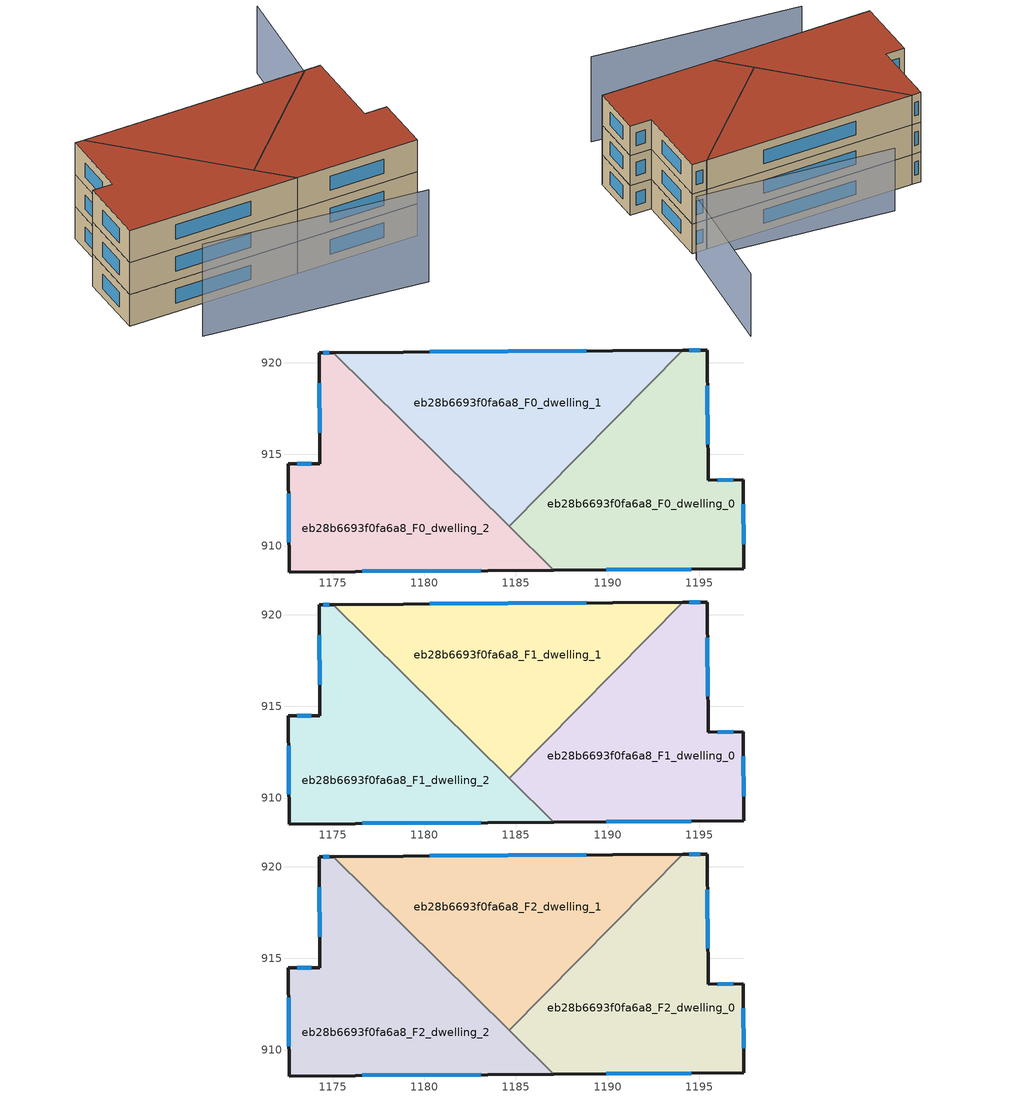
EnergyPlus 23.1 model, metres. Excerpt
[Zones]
eb28b6693f0fa6a8_F0_dwelling_0
 floor ground (EU_floor_Construction): 1195.44,920.71 1195.49,913.6 1197.4,913.61 1197.44,908.76 1187.07,908.69 1184.63,911.09 1194.1,920.7 z0
 wall outside (EU_wall_Construction): 1187.07,908.69 1197.44,908.76 1197.4,913.61 1195.49,913.6 1195.44,920.71 1194.1,920.7 z0:3
 wall to eb28b6693f0fa6a8_F0_dwelling_2 (EU_wall_Construction): 1184.63,911.09 1187.07,908.69 z0:3
 wall to eb28b6693f0fa6a8_F0_dwelling_1 (EU_wall_Construction): 1194.1,920.7 1184.63,911.09 z0:3
 window (EU_Window_Construction): 1196.87,913.61 1196.02,913.6 / 1197.43,910.1 1197.41,912.27 / 1189.93,908.71 1194.57,908.74 / 1195.07,920.7 1194.47,920.7 / 1195.48,915.56 1195.46,918.74 z0.83:2.17
eb28b6693f0fa6a8_F0_dwelling_1
 floor ground (EU_floor_Construction): 1194.1,920.7 1184.63,911.09 1175.03,920.56 z0
 wall outside (EU_wall_Construction): 1194.1,920.7 1175.03,920.56 z0:3
 wall to eb28b6693f0fa6a8_F0_dwelling_2 (EU_wall_Construction): 1175.03,920.56 1184.63,911.09 z0:3
 window (EU_Window_Construction): 1188.83,920.66 1180.29,920.6 z0.83:2.17
eb28b6693f0fa6a8_F0_dwelling_2
 floor ground (EU_floor_Construction): 1187.07,908.69 1172.61,908.58 1172.57,914.49 1174.3,914.5 1174.25,920.55 1175.03,920.56 z0
 wall outside (EU_wall_Construction): 1175.03,920.56 1174.25,920.55 1174.3,914.5 1172.57,914.49 1172.61,908.58 1187.07,908.69 z0:3
 window (EU_Window_Construction): 1174.26,918.88 1174.28,916.18 / 1174.81,920.56 1174.47,920.55 / 1176.6,908.61 1183.08,908.66 / 1172.58,912.86 1172.6,910.21 / 1173.82,914.5 1173.05,914.5 z0.83:2.17
eb28b6693f0fa6a8_F1_dwelling_0
 floor to eb28b6693f0fa6a8_F0_dwelling_0 (EU_floor_Construction): 1195.44,920.71 1195.49,913.6 1197.4,913.61 1197.44,908.76 1187.07,908.69 1184.63,911.09 1194.1,920.7 z3
 wall outside (EU_wall_Construction): 1187.07,908.69 1197.44,908.76 1197.4,913.61 1195.49,913.6 1195.44,920.71 1194.1,920.7 z3:6
 wall to eb28b6693f0fa6a8_F1_dwelling_2 (EU_wall_Construction): 1184.63,911.09 1187.07,908.69 z3:6
 wall to eb28b6693f0fa6a8_F1_dwelling_1 (EU_wall_Construction): 1194.1,920.7 1184.63,911.09 z3:6
 window (EU_Window_Construction): 1196.87,913.61 1196.02,913.6 / 1197.43,910.1 1197.41,912.27 / 1189.93,908.71 1194.57,908.74 / 1195.07,920.7 1194.47,920.7 / 1195.48,915.56 1195.46,918.74 z3.83:5.17
eb28b6693f0fa6a8_F1_dwelling_1
 floor to eb28b6693f0fa6a8_F0_dwelling_1 (EU_floor_Construction): 1194.1,920.7 1184.63,911.09 1175.02,920.56 z3
 wall outside (EU_wall_Construction): 1194.1,920.7 1175.03,920.56 z3:6
 wall to eb28b6693f0fa6a8_F1_dwelling_2 (EU_wall_Construction): 1175.03,920.56 1184.63,911.09 z3:6
 window (EU_Window_Construction): 1188.83,920.66 1180.29,920.6 z3.83:5.17
eb28b6693f0fa6a8_F1_dwelling_2
 floor to eb28b6693f0fa6a8_F0_dwelling_2 (EU_floor_Construction): 1187.07,908.69 1172.61,908.58 1172.57,914.49 1174.3,914.5 1174.25,920.55 1175.02,920.56 z3
 wall outside (EU_wall_Construction): 1175.03,920.56 1174.25,920.55 1174.3,914.5 1172.57,914.49 1172.61,908.58 1187.07,908.69 z3:6
 window (EU_Window_Construction): 1174.26,918.88 1174.28,916.18 / 1174.81,920.56 1174.47,920.55 / 1176.6,908.61 1183.08,908.66 / 1172.58,912.86 1172.6,910.21 / 1173.82,914.5 1173.05,914.5 z3.83:5.17
eb28b6693f0fa6a8_F2_dwelling_0
 floor to eb28b6693f0fa6a8_F1_dwelling_0 (EU_floor_Construction): 1195.44,920.71 1195.49,913.6 1197.4,913.61 1197.44,908.76 1187.07,908.69 1184.63,911.09 1194.1,920.7 z6
 wall outside (EU_wall_Construction): 1187.07,908.69 1197.44,908.76 1197.4,913.61 1195.49,913.6 1195.44,920.71 1194.1,920.7 z6:9
 wall to eb28b6693f0fa6a8_F2_dwelling_2 (EU_wall_Construction): 1184.63,911.09 1187.07,908.69 z6:9
 wall to eb28b6693f0fa6a8_F2_dwelling_1 (EU_wall_Construction): 1194.1,920.7 1184.63,911.09 z6:9
 window (EU_Window_Construction): 1196.87,913.61 1196.02,913.6 / 1197.43,910.1 1197.41,912.27 / 1189.93,908.71 1194.57,908.74 / 1195.07,920.7 1194.47,920.7 / 1195.48,915.56 1195.46,918.74 z6.83:8.17
 roof outside (EU_roof_Construction): 1197.44,908.76 1197.4,913.61 1195.49,913.6 1195.44,920.71 1194.1,920.7 1184.63,911.09 1187.07,908.69 z9
eb28b6693f0fa6a8_F2_dwelling_1
 floor to eb28b6693f0fa6a8_F1_dwelling_1 (EU_floor_Construction): 1194.1,920.7 1184.63,911.09 1175.02,920.56 z6
 wall outside (EU_wall_Construction): 1194.1,920.7 1175.03,920.56 z6:9
 wall to eb28b6693f0fa6a8_F2_dwelling_2 (EU_wall_Construction): 1175.03,920.56 1184.63,911.09 z6:9
 window (EU_Window_Construction): 1188.83,920.66 1180.29,920.6 z6.83:8.17
 roof outside (EU_roof_Construction): 1184.63,911.09 1194.1,920.7 1175.03,920.56 z9
eb28b6693f0fa6a8_F2_dwelling_2
 floor to eb28b6693f0fa6a8_F1_dwelling_2 (EU_floor_Construction): 1187.07,908.69 1172.61,908.58 1172.57,914.49 1174.3,914.5 1174.25,920.55 1175.02,920.56 z6
 wall outside (EU_wall_Construction): 1175.03,920.56 1174.25,920.55 1174.3,914.5 1172.57,914.49 1172.61,908.58 1187.07,908.69 z6:9
 window (EU_Window_Construction): 1174.26,918.88 1174.28,916.18 / 1174.81,920.56 1174.47,920.55 / 1176.6,908.61 1183.08,908.66 / 1172.58,912.86 1172.6,910.21 / 1173.82,914.5 1173.05,914.5 z6.83:8.17
 roof outside (EU_roof_Construction): 1187.07,908.69 1175.03,920.56 1174.25,920.55 1174.3,914.5 1172.57,914.49 1172.61,908.58 z9
shading: 1176.96,904.88 1195.45,903.08 z0:8.6; 1196.55,933.05 1195.5,921.55 / 1195.5,921.55 1178.02,923.14 z0:6.3
[Building]
EU S2 Campaign: North Axis=0; Terrain=City; Solar Distribution=FullExterior
[Site:Location]
Cape.Town.Intl.AP: Latitude=-33.965; Longitude=18.602; Time Zone=2; Elevation=46
[SizingPeriod:WeatherFileDays]
AnnualSizingPeriod: Begin Month=1; Begin Day of Month=1; End Month=12; End Day of Month=31; Day of Week for Start Day=Monday; Use Weather File Daylight Saving Period=No; Use Weather File Rain and Snow Indicators=No
[MATERIAL]
EU_InternalMass_Material: Roughness=MediumRough; Thickness=0.1; Conductivity=1; Density=1800; Specific Heat=900; Thermal Absorptance=0.9; Solar Absorptance=0.7; Visible Absorptance=0.7
[MATERIAL:NOMASS] Roughness=MediumRough; Thermal Absorptance=0.9; Solar Absorptance=0.7; Visible Absorptance=0.7
Name | Thermal Resistance
EU_wall_NoMass | 0.442504
EU_roof_NoMass | 3.89789
EU_floor_NoMass | 1.88143
[WINDOWMATERIAL:SIMPLEGLAZINGSYSTEM]
EU_Window_SimpleGlazing: UFactor=5.07782; Solar Heat Gain Coefficient=0.85; Visible Transmittance=0.85
[CONSTRUCTION]
EU_wall_Construction: EU_wall_NoMass
EU_roof_Construction: EU_roof_NoMass
EU_floor_Construction: EU_floor_NoMass
EU_Window_Construction: EU_Window_SimpleGlazing
EU_InternalMass_Construction: EU_InternalMass_Material
[ZONE] Type=1; Multiplier=1; Ceiling Height=autocalculate; Floor Area=autocalculate; Part of Total Floor Area=Yes
Name | Volume
eb28b6693f0fa6a8_F0_dwelling_0; eb28b6693f0fa6a8_F1_dwelling_0; eb28b6693f0fa6a8_F2_dwelling_0 | 272.822
eb28b6693f0fa6a8_F0_dwelling_1; eb28b6693f0fa6a8_F1_dwelling_1; eb28b6693f0fa6a8_F2_dwelling_1 | 272.849
eb28b6693f0fa6a8_F0_dwelling_2; eb28b6693f0fa6a8_F1_dwelling_2; eb28b6693f0fa6a8_F2_dwelling_2 | 272.829
[INTERNALMASS] Construction=EU_InternalMass_Construction
Name | Zone or ZoneList | Surface Area
eb28b6693f0fa6a8_F0_dwelling_0_EU_InternalMass | eb28b6693f0fa6a8_F0_dwelling_0 | 90.9406
eb28b6693f0fa6a8_F0_dwelling_1_EU_InternalMass | eb28b6693f0fa6a8_F0_dwelling_1 | 90.9436
eb28b6693f0fa6a8_F0_dwelling_2_EU_InternalMass | eb28b6693f0fa6a8_F0_dwelling_2 | 90.9428
eb28b6693f0fa6a8_F1_dwelling_0_EU_InternalMass | eb28b6693f0fa6a8_F1_dwelling_0 | 90.9406
eb28b6693f0fa6a8_F1_dwelling_1_EU_InternalMass | eb28b6693f0fa6a8_F1_dwelling_1 | 90.9436
eb28b6693f0fa6a8_F1_dwelling_2_EU_InternalMass | eb28b6693f0fa6a8_F1_dwelling_2 | 90.9428
eb28b6693f0fa6a8_F2_dwelling_0_EU_InternalMass | eb28b6693f0fa6a8_F2_dwelling_0 | 90.9406
eb28b6693f0fa6a8_F2_dwelling_1_EU_InternalMass | eb28b6693f0fa6a8_F2_dwelling_1 | 90.9436
eb28b6693f0fa6a8_F2_dwelling_2_EU_InternalMass | eb28b6693f0fa6a8_F2_dwelling_2 | 90.9428
[OTHEREQUIPMENT] Fuel Type=Electricity; Design Level Calculation Method=Watts/Area; Power per Zone Floor Area=1; Fraction Latent=0; Fraction Radiant=0; Fraction Lost=0; Carbon Dioxide Generation Rate=0; EndUse Subcategory=EU_Step8_InternalGains
Name | Zone or ZoneList or Space or SpaceList | Schedule
EU_Step8_InternalGain_eb28b6693f0fa6a8_F0_dwelling_0_f000 | eb28b6693f0fa6a8_F0_dwelling_0 | EU_Step8_GainSchedule_eb28b6693f0fa6a8_F0_dwelling_0_f000
EU_Step8_InternalGain_eb28b6693f0fa6a8_F0_dwelling_1_f000 | eb28b6693f0fa6a8_F0_dwelling_1 | EU_Step8_GainSchedule_eb28b6693f0fa6a8_F0_dwelling_1_f000
EU_Step8_InternalGain_eb28b6693f0fa6a8_F0_dwelling_2_f000 | eb28b6693f0fa6a8_F0_dwelling_2 | EU_Step8_GainSchedule_eb28b6693f0fa6a8_F0_dwelling_2_f000
EU_Step8_InternalGain_eb28b6693f0fa6a8_F1_dwelling_0_f000 | eb28b6693f0fa6a8_F1_dwelling_0 | EU_Step8_GainSchedule_eb28b6693f0fa6a8_F1_dwelling_0_f000
EU_Step8_InternalGain_eb28b6693f0fa6a8_F1_dwelling_1_f000 | eb28b6693f0fa6a8_F1_dwelling_1 | EU_Step8_GainSchedule_eb28b6693f0fa6a8_F1_dwelling_1_f000
EU_Step8_InternalGain_eb28b6693f0fa6a8_F1_dwelling_2_f000 | eb28b6693f0fa6a8_F1_dwelling_2 | EU_Step8_GainSchedule_eb28b6693f0fa6a8_F1_dwelling_2_f000
EU_Step8_InternalGain_eb28b6693f0fa6a8_F2_dwelling_0_f000 | eb28b6693f0fa6a8_F2_dwelling_0 | EU_Step8_GainSchedule_eb28b6693f0fa6a8_F2_dwelling_0_f000
EU_Step8_InternalGain_eb28b6693f0fa6a8_F2_dwelling_1_f000 | eb28b6693f0fa6a8_F2_dwelling_1 | EU_Step8_GainSchedule_eb28b6693f0fa6a8_F2_dwelling_1_f000
EU_Step8_InternalGain_eb28b6693f0fa6a8_F2_dwelling_2_f000 | eb28b6693f0fa6a8_F2_dwelling_2 | EU_Step8_GainSchedule_eb28b6693f0fa6a8_F2_dwelling_2_f000
[ZONEVENTILATION:DESIGNFLOWRATE] Schedule=EU_AlwaysOn; Design Flow Rate Calculation Method=AirChanges/Hour; Air Changes per Hour=0.569476; Ventilation Type=Natural; Fan Pressure Rise=0; Fan Total Efficiency=1; Constant Term Coefficient=1; Temperature Term Coefficient=0; Velocity Term Coefficient=0; Velocity Squared Term Coefficient=0; Minimum Indoor Temperature=-100; Maximum Indoor Temperature=100; Delta Temperature=-100; Minimum Outdoor Temperature=-100; Maximum Outdoor Temperature=100; Maximum Wind Speed=40
Name | Zone or ZoneList or Space or SpaceList
EU_ConstantAir_eb28b6693f0fa6a8_F0_dwelling_0 | eb28b6693f0fa6a8_F0_dwelling_0
EU_ConstantAir_eb28b6693f0fa6a8_F0_dwelling_1 | eb28b6693f0fa6a8_F0_dwelling_1
EU_ConstantAir_eb28b6693f0fa6a8_F0_dwelling_2 | eb28b6693f0fa6a8_F0_dwelling_2
EU_ConstantAir_eb28b6693f0fa6a8_F1_dwelling_0 | eb28b6693f0fa6a8_F1_dwelling_0
EU_ConstantAir_eb28b6693f0fa6a8_F1_dwelling_1 | eb28b6693f0fa6a8_F1_dwelling_1
EU_ConstantAir_eb28b6693f0fa6a8_F1_dwelling_2 | eb28b6693f0fa6a8_F1_dwelling_2
EU_ConstantAir_eb28b6693f0fa6a8_F2_dwelling_0 | eb28b6693f0fa6a8_F2_dwelling_0
EU_ConstantAir_eb28b6693f0fa6a8_F2_dwelling_1 | eb28b6693f0fa6a8_F2_dwelling_1
EU_ConstantAir_eb28b6693f0fa6a8_F2_dwelling_2 | eb28b6693f0fa6a8_F2_dwelling_2
[HVACTEMPLATE:THERMOSTAT] Constant Heating Setpoint=20; Constant Cooling Setpoint=50
EU_HeatOnly_eb28b6693f0fa6a8_F0_dwelling_0; EU_HeatOnly_eb28b6693f0fa6a8_F0_dwelling_1; EU_HeatOnly_eb28b6693f0fa6a8_F0_dwelling_2; EU_HeatOnly_eb28b6693f0fa6a8_F1_dwelling_0; EU_HeatOnly_eb28b6693f0fa6a8_F1_dwelling_1; EU_HeatOnly_eb28b6693f0fa6a8_F1_dwelling_2; EU_HeatOnly_eb28b6693f0fa6a8_F2_dwelling_0; EU_HeatOnly_eb28b6693f0fa6a8_F2_dwelling_1; EU_HeatOnly_eb28b6693f0fa6a8_F2_dwelling_2
[HVACTEMPLATE:ZONE:IDEALLOADSAIRSYSTEM] System Availability Schedule=EU_AlwaysOn; Maximum Heating Supply Air Temperature=50; Minimum Cooling Supply Air Temperature=13; Maximum Heating Supply Air Humidity Ratio=0.0156; Minimum Cooling Supply Air Humidity Ratio=0.0077; Heating Limit=NoLimit; Cooling Limit=NoLimit; Heating Availability Schedule=EU_AlwaysOn; Cooling Availability Schedule=EU_CoolingOff; Dehumidification Control Type=ConstantSensibleHeatRatio; Cooling Sensible Heat Ratio=0.7; Dehumidification Setpoint=60; Humidification Control Type=None; Humidification Setpoint=30; Outdoor Air Method=None; Outdoor Air Flow Rate per Person=0.00944; Outdoor Air Flow Rate per Zone Floor Area=0; Outdoor Air Flow Rate per Zone=0; Demand Controlled Ventilation Type=None; Outdoor Air Economizer Type=NoEconomizer; Heat Recovery Type=None; Sensible Heat Recovery Effectiveness=0.7; Latent Heat Recovery Effectiveness=0.65
Name | Template Thermostat
eb28b6693f0fa6a8_F0_dwelling_0 | EU_HeatOnly_eb28b6693f0fa6a8_F0_dwelling_0
eb28b6693f0fa6a8_F0_dwelling_1 | EU_HeatOnly_eb28b6693f0fa6a8_F0_dwelling_1
eb28b6693f0fa6a8_F0_dwelling_2 | EU_HeatOnly_eb28b6693f0fa6a8_F0_dwelling_2
eb28b6693f0fa6a8_F1_dwelling_0 | EU_HeatOnly_eb28b6693f0fa6a8_F1_dwelling_0
eb28b6693f0fa6a8_F1_dwelling_1 | EU_HeatOnly_eb28b6693f0fa6a8_F1_dwelling_1
eb28b6693f0fa6a8_F1_dwelling_2 | EU_HeatOnly_eb28b6693f0fa6a8_F1_dwelling_2
eb28b6693f0fa6a8_F2_dwelling_0 | EU_HeatOnly_eb28b6693f0fa6a8_F2_dwelling_0
eb28b6693f0fa6a8_F2_dwelling_1 | EU_HeatOnly_eb28b6693f0fa6a8_F2_dwelling_1
eb28b6693f0fa6a8_F2_dwelling_2 | EU_HeatOnly_eb28b6693f0fa6a8_F2_dwelling_2
[SIZING:ZONE] Zone Cooling Design Supply Air Temperature Input Method=SupplyAirTemperature; Zone Cooling Design Supply Air Temperature=13; Zone Heating Design Supply Air Temperature Input Method=SupplyAirTemperature; Zone Heating Design Supply Air Temperature=50; Zone Cooling Design Supply Air Humidity Ratio=0.008; Zone Heating Design Supply Air Humidity Ratio=0.008; Cooling Design Air Flow Method=DesignDay; Cooling Design Air Flow Rate=0; Cooling Minimum Air Flow per Zone Floor Area=0.000762; Cooling Minimum Air Flow=0; Cooling Minimum Air Flow Fraction=0.2; Heating Design Air Flow Method=DesignDay; Heating Design Air Flow Rate=0; Heating Maximum Air Flow per Zone Floor Area=0.002032; Heating Maximum Air Flow=0.141576; Heating Maximum Air Flow Fraction=0.3; Account for Dedicated Outdoor Air System=No; Dedicated Outdoor Air System Control Strategy=NeutralSupplyAir; Dedicated Outdoor Air Low Setpoint Temperature for Design=autosize; Dedicated Outdoor Air High Setpoint Temperature for Design=autosize; Zone Load Sizing Method=Sensible Load Only No Latent Load; Zone Latent Cooling Design Supply Air Humidity Ratio Input Method=HumidityRatioDifference; Zone Cooling Design Supply Air Humidity Ratio Difference=0.005; Zone Latent Heating Design Supply Air Humidity Ratio Input Method=HumidityRatioDifference; Zone Humidification Design Supply Air Humidity Ratio Difference=0.005
eb28b6693f0fa6a8_F0_dwelling_0; eb28b6693f0fa6a8_F0_dwelling_1; eb28b6693f0fa6a8_F0_dwelling_2; eb28b6693f0fa6a8_F1_dwelling_0; eb28b6693f0fa6a8_F1_dwelling_1; eb28b6693f0fa6a8_F1_dwelling_2; eb28b6693f0fa6a8_F2_dwelling_0; eb28b6693f0fa6a8_F2_dwelling_1; eb28b6693f0fa6a8_F2_dwelling_2
[SCHEDULE:CONSTANT]
Name | Hourly Value
EU_AlwaysOn | 1
EU_CoolingOff | 0
[SCHEDULE:FILE] Column Number=1; Rows to Skip at Top=0; Number of Hours of Data=8760; Column Separator=Comma; Interpolate to Timestep=No; Minutes per Item=60; Adjust Schedule for Daylight Savings=Yes
Name | File
EU_Step8_GainSchedule_eb28b6693f0fa6a8_F0_dwelling_0_f000 | ../../schedules/eb28b6693f0fa6a8/eb28b6693f0fa6a8_F0_dwelling_0_f000_gain.csv
EU_Step8_GainSchedule_eb28b6693f0fa6a8_F0_dwelling_1_f000 | ../../schedules/eb28b6693f0fa6a8/eb28b6693f0fa6a8_F0_dwelling_1_f000_gain.csv
EU_Step8_GainSchedule_eb28b6693f0fa6a8_F0_dwelling_2_f000 | ../../schedules/eb28b6693f0fa6a8/eb28b6693f0fa6a8_F0_dwelling_2_f000_gain.csv
EU_Step8_GainSchedule_eb28b6693f0fa6a8_F1_dwelling_0_f000 | ../../schedules/eb28b6693f0fa6a8/eb28b6693f0fa6a8_F1_dwelling_0_f000_gain.csv
EU_Step8_GainSchedule_eb28b6693f0fa6a8_F1_dwelling_1_f000 | ../../schedules/eb28b6693f0fa6a8/eb28b6693f0fa6a8_F1_dwelling_1_f000_gain.csv
EU_Step8_GainSchedule_eb28b6693f0fa6a8_F1_dwelling_2_f000 | ../../schedules/eb28b6693f0fa6a8/eb28b6693f0fa6a8_F1_dwelling_2_f000_gain.csv
EU_Step8_GainSchedule_eb28b6693f0fa6a8_F2_dwelling_0_f000 | ../../schedules/eb28b6693f0fa6a8/eb28b6693f0fa6a8_F2_dwelling_0_f000_gain.csv
EU_Step8_GainSchedule_eb28b6693f0fa6a8_F2_dwelling_1_f000 | ../../schedules/eb28b6693f0fa6a8/eb28b6693f0fa6a8_F2_dwelling_1_f000_gain.csv
EU_Step8_GainSchedule_eb28b6693f0fa6a8_F2_dwelling_2_f000 | ../../schedules/eb28b6693f0fa6a8/eb28b6693f0fa6a8_F2_dwelling_2_f000_gain.csv
